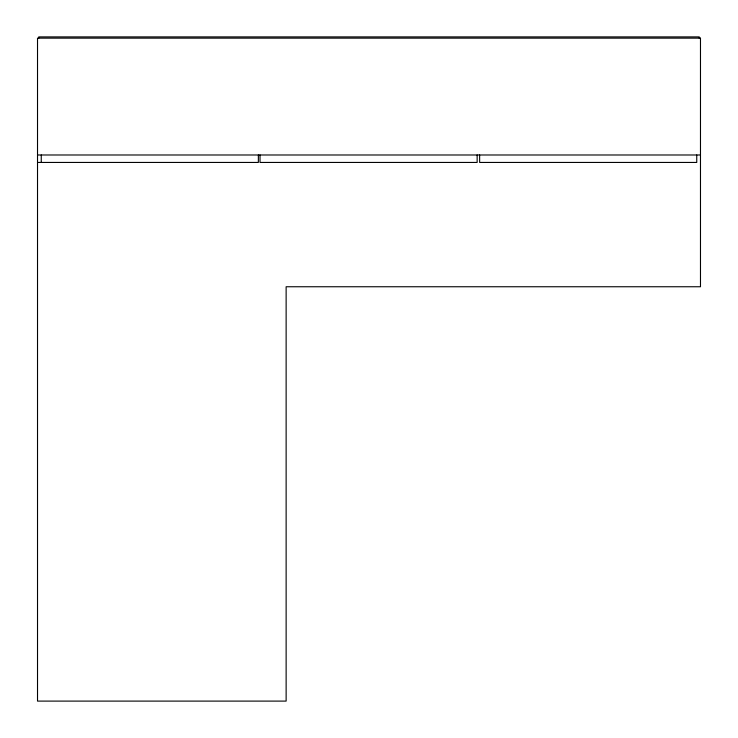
<?xml version="1.0" encoding="UTF-8"?>
<svg xmlns="http://www.w3.org/2000/svg" width="738" height="738" viewBox="0 0 738 738"><rect width="100%" height="100%" fill="white"/><g stroke="black" fill="none" stroke-linecap="round" stroke-linejoin="round"><path stroke-width="1.11" d="M37.518 154.989L700.482 154.989M37.518 162.443L258.365 162.443L258.365 154.989M699.237 38.145L699.237 36.9L38.763 36.9L38.763 38.145M696.746 154.989L696.746 162.443L479.635 162.443L479.635 154.989M477.145 154.989L477.145 162.443L260.025 162.443L260.025 154.989M41.254 154.989L41.254 162.443M700.482 38.145L37.518 38.145L37.518 701.1L286.132 701.1L286.132 286.75L700.482 286.75L700.482 38.145"/></g></svg>
